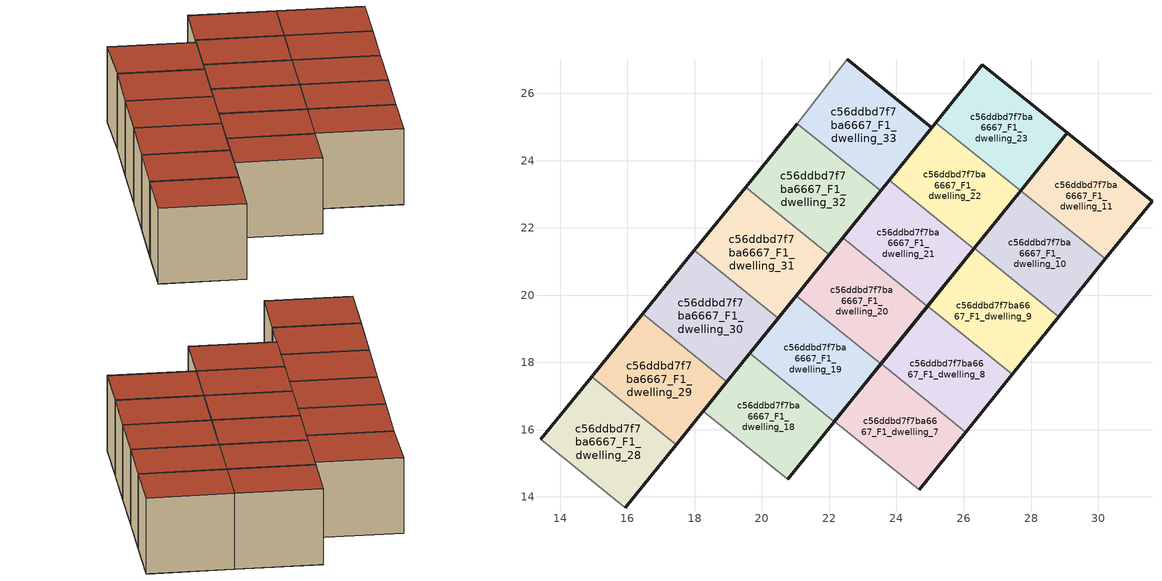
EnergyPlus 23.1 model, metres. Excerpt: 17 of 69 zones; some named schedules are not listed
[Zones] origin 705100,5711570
c56ddbd7f7ba6667_F1_dwelling_10
 floor to c56ddbd7f7ba6667_F0_dwelling_10 (EU_floor_Construction): 28.83,19.36 30.21,21.08 27.69,23.11 26.31,21.39 z3
 wall outside (EU_wall_Construction): 30.21,21.08 28.83,19.36 / 26.31,21.39 27.69,23.11 z3:6
 wall to c56ddbd7f7ba6667_F1_dwelling_11 (EU_wall_Construction): 27.69,23.11 30.21,21.08 z3:6
 wall to c56ddbd7f7ba6667_F1_dwelling_9 (EU_wall_Construction): 28.83,19.36 26.31,21.39 z3:6
 roof outside (EU_roof_Construction): 30.21,21.08 28.83,19.36 26.31,21.39 27.69,23.11 z6
c56ddbd7f7ba6667_F1_dwelling_11
 floor to c56ddbd7f7ba6667_F0_dwelling_11 (EU_floor_Construction): 30.21,21.08 31.6,22.8 29.08,24.82 27.69,23.11 z3
 wall outside (EU_wall_Construction): 27.69,23.11 29.08,24.82 31.6,22.8 30.21,21.08 z3:6
 roof outside (EU_roof_Construction): 31.6,22.8 30.21,21.08 27.69,23.11 29.08,24.82 z6
c56ddbd7f7ba6667_F1_dwelling_18
 floor to c56ddbd7f7ba6667_F0_dwelling_18 (EU_floor_Construction): 20.77,14.52 22.15,16.24 19.64,18.27 18.25,16.55 z3
 wall outside (EU_wall_Construction): 22.15,16.24 20.77,14.52 / 18.25,16.55 19.64,18.27 z3:6
 wall to c56ddbd7f7ba6667_F1_dwelling_19 (EU_wall_Construction): 19.64,18.27 22.15,16.24 z3:6
 wall to c56ddbd7f7ba6667_F1_dwelling_17 (EU_wall_Construction): 20.77,14.52 18.25,16.55 z3:6
 roof outside (EU_roof_Construction): 22.15,16.24 20.77,14.52 18.25,16.55 19.64,18.27 z6
c56ddbd7f7ba6667_F1_dwelling_19
 floor to c56ddbd7f7ba6667_F0_dwelling_19 (EU_floor_Construction): 22.15,16.24 23.54,17.95 21.02,19.98 19.64,18.27 z3
 wall outside (EU_wall_Construction): 23.54,17.95 22.15,16.24 / 19.64,18.27 21.02,19.98 z3:6
 wall to c56ddbd7f7ba6667_F1_dwelling_20 (EU_wall_Construction): 21.02,19.98 23.54,17.95 z3:6
 roof outside (EU_roof_Construction): 23.54,17.95 22.15,16.24 19.64,18.27 21.02,19.98 z6
c56ddbd7f7ba6667_F1_dwelling_20
 floor to c56ddbd7f7ba6667_F0_dwelling_20 (EU_floor_Construction): 23.54,17.95 24.92,19.67 22.4,21.7 21.02,19.98 z3
 wall outside (EU_wall_Construction): 24.92,19.67 23.54,17.95 / 21.02,19.98 22.4,21.7 z3:6
 wall to c56ddbd7f7ba6667_F1_dwelling_21 (EU_wall_Construction): 22.4,21.7 24.92,19.67 z3:6
 roof outside (EU_roof_Construction): 24.92,19.67 23.54,17.95 21.02,19.98 22.4,21.7 z6
c56ddbd7f7ba6667_F1_dwelling_21
 floor to c56ddbd7f7ba6667_F0_dwelling_21 (EU_floor_Construction): 24.92,19.67 26.3,21.39 23.79,23.42 22.4,21.7 z3
 wall outside (EU_wall_Construction): 26.3,21.39 24.92,19.67 / 22.4,21.7 23.79,23.42 z3:6
 wall to c56ddbd7f7ba6667_F1_dwelling_22 (EU_wall_Construction): 23.79,23.42 26.3,21.39 z3:6
 roof outside (EU_roof_Construction): 26.3,21.39 24.92,19.67 22.4,21.7 23.79,23.42 z6
c56ddbd7f7ba6667_F1_dwelling_22
 floor to c56ddbd7f7ba6667_F0_dwelling_22 (EU_floor_Construction): 26.3,21.39 27.69,23.1 25.17,25.13 23.79,23.42 z3
 wall outside (EU_wall_Construction): 27.69,23.1 26.3,21.39 / 23.79,23.42 25.17,25.13 z3:6
 wall to c56ddbd7f7ba6667_F1_dwelling_23 (EU_wall_Construction): 25.17,25.13 27.69,23.1 z3:6
 roof outside (EU_roof_Construction): 27.69,23.1 26.3,21.39 23.79,23.42 25.17,25.13 z6
c56ddbd7f7ba6667_F1_dwelling_23
 floor to c56ddbd7f7ba6667_F0_dwelling_23 (EU_floor_Construction): 27.69,23.1 29.08,24.82 26.55,26.84 25.17,25.13 z3
 wall outside (EU_wall_Construction): 25.17,25.13 26.55,26.84 29.08,24.82 27.69,23.1 z3:6
 roof outside (EU_roof_Construction): 29.08,24.82 27.69,23.1 25.17,25.13 26.55,26.84 z6
c56ddbd7f7ba6667_F1_dwelling_28
 floor to c56ddbd7f7ba6667_F0_dwelling_28 (EU_floor_Construction): 15.94,13.68 17.45,15.55 14.93,17.58 13.42,15.71 z3
 wall outside (EU_wall_Construction): 17.45,15.55 15.94,13.68 / 13.42,15.71 14.93,17.58 z3:6
 wall to c56ddbd7f7ba6667_F1_dwelling_29 (EU_wall_Construction): 14.93,17.58 17.45,15.55 z3:6
 wall to c56ddbd7f7ba6667_F1_dwelling_27 (EU_wall_Construction): 15.94,13.68 13.42,15.71 z3:6
 roof outside (EU_roof_Construction): 17.45,15.55 15.94,13.68 13.42,15.71 14.93,17.58 z6
c56ddbd7f7ba6667_F1_dwelling_29
 floor to c56ddbd7f7ba6667_F0_dwelling_29 (EU_floor_Construction): 17.45,15.55 18.96,17.43 16.45,19.45 14.93,17.58 z3
 wall outside (EU_wall_Construction): 18.96,17.43 17.45,15.55 / 14.93,17.58 16.45,19.45 z3:6
 wall to c56ddbd7f7ba6667_F1_dwelling_30 (EU_wall_Construction): 16.45,19.45 18.96,17.43 z3:6
 roof outside (EU_roof_Construction): 18.96,17.43 17.45,15.55 14.93,17.58 16.45,19.45 z6
c56ddbd7f7ba6667_F1_dwelling_30
 floor to c56ddbd7f7ba6667_F0_dwelling_30 (EU_floor_Construction): 18.96,17.43 20.48,19.32 17.98,21.33 16.45,19.45 z3
 wall outside (EU_wall_Construction): 20.48,19.32 18.96,17.43 / 16.45,19.45 17.98,21.33 z3:6
 wall to c56ddbd7f7ba6667_F1_dwelling_31 (EU_wall_Construction): 17.98,21.33 20.48,19.32 z3:6
 roof outside (EU_roof_Construction): 20.48,19.32 18.96,17.43 16.45,19.45 17.98,21.33 z6
c56ddbd7f7ba6667_F1_dwelling_31
 floor to c56ddbd7f7ba6667_F0_dwelling_31 (EU_floor_Construction): 20.48,19.32 22,21.2 19.51,23.21 17.98,21.33 z3
 wall outside (EU_wall_Construction): 22,21.2 20.48,19.32 / 17.98,21.33 19.51,23.21 z3:6
 wall to c56ddbd7f7ba6667_F1_dwelling_32 (EU_wall_Construction): 19.51,23.21 22,21.2 z3:6
 roof outside (EU_roof_Construction): 22,21.2 20.48,19.32 17.98,21.33 19.51,23.21 z6
c56ddbd7f7ba6667_F1_dwelling_32
 floor to c56ddbd7f7ba6667_F0_dwelling_32 (EU_floor_Construction): 22,21.2 23.53,23.1 21.05,25.1 19.51,23.21 z3
 wall outside (EU_wall_Construction): 23.53,23.1 22,21.2 / 19.51,23.21 21.05,25.1 z3:6
 wall to c56ddbd7f7ba6667_F1_dwelling_33 (EU_wall_Construction): 21.05,25.1 23.53,23.1 z3:6
 roof outside (EU_roof_Construction): 23.53,23.1 22,21.2 19.51,23.21 21.05,25.1 z6
c56ddbd7f7ba6667_F1_dwelling_33
 floor to c56ddbd7f7ba6667_F0_dwelling_33 (EU_floor_Construction): 23.53,23.1 25.05,24.98 22.54,27.01 21.05,25.1 z3
 wall outside (EU_wall_Construction): 22.54,27.01 25.05,24.98 23.53,23.1 z3:6
 wall adiabatic (EU_wall_Construction): 21.05,25.1 22.54,27.01 z3:6
 roof outside (EU_roof_Construction): 25.05,24.98 23.53,23.1 21.05,25.1 22.54,27.01 z6
c56ddbd7f7ba6667_F1_dwelling_7
 floor to c56ddbd7f7ba6667_F0_dwelling_7 (EU_floor_Construction): 24.67,14.21 26.06,15.93 23.54,17.96 22.16,16.24 z3
 wall outside (EU_wall_Construction): 26.06,15.93 24.67,14.21 / 22.16,16.24 23.54,17.96 z3:6
 wall to c56ddbd7f7ba6667_F1_dwelling_8 (EU_wall_Construction): 23.54,17.96 26.06,15.93 z3:6
 wall to c56ddbd7f7ba6667_F1_dwelling_6 (EU_wall_Construction): 24.67,14.21 22.16,16.24 z3:6
 roof outside (EU_roof_Construction): 26.06,15.93 24.67,14.21 22.16,16.24 23.54,17.96 z6
c56ddbd7f7ba6667_F1_dwelling_8
 floor to c56ddbd7f7ba6667_F0_dwelling_8 (EU_floor_Construction): 26.06,15.93 27.44,17.65 24.93,19.68 23.54,17.96 z3
 wall outside (EU_wall_Construction): 27.44,17.65 26.06,15.93 / 23.54,17.96 24.93,19.68 z3:6
 wall to c56ddbd7f7ba6667_F1_dwelling_9 (EU_wall_Construction): 24.93,19.68 27.44,17.65 z3:6
 roof outside (EU_roof_Construction): 27.44,17.65 26.06,15.93 23.54,17.96 24.93,19.68 z6
c56ddbd7f7ba6667_F1_dwelling_9
 floor to c56ddbd7f7ba6667_F0_dwelling_9 (EU_floor_Construction): 27.44,17.65 28.83,19.36 26.31,21.39 24.93,19.68 z3
 wall outside (EU_wall_Construction): 28.83,19.36 27.44,17.65 / 24.93,19.68 26.31,21.39 z3:6
 roof outside (EU_roof_Construction): 28.83,19.36 27.44,17.65 24.93,19.68 26.31,21.39 z6
[Building]
EU S2 Campaign: North Axis=0; Terrain=City; Solar Distribution=FullExterior
[Site:Location]
London: Latitude=51.5; Longitude=-0.5; Time Zone=0; Elevation=25
[SizingPeriod:WeatherFileDays]
AnnualSizingPeriod: Begin Month=1; Begin Day of Month=1; End Month=12; End Day of Month=31; Day of Week for Start Day=Monday; Use Weather File Daylight Saving Period=No; Use Weather File Rain and Snow Indicators=No
[MATERIAL]
EU_InternalMass_Material: Roughness=MediumRough; Thickness=0.1; Conductivity=1; Density=1800; Specific Heat=900; Thermal Absorptance=0.9; Solar Absorptance=0.7; Visible Absorptance=0.7
[MATERIAL:NOMASS] Roughness=MediumRough; Thermal Absorptance=0.9; Solar Absorptance=0.7; Visible Absorptance=0.7
Name | Thermal Resistance
EU_wall_NoMass | 0.635353
EU_roof_NoMass | 0.675062
EU_floor_NoMass | 1.96382
[CONSTRUCTION]
EU_wall_Construction: EU_wall_NoMass
EU_roof_Construction: EU_roof_NoMass
EU_floor_Construction: EU_floor_NoMass
EU_InternalMass_Construction: EU_InternalMass_Material
[ZONE] Type=1; Multiplier=1; Ceiling Height=autocalculate; Floor Area=autocalculate; Part of Total Floor Area=Yes
Name | Volume
c56ddbd7f7ba6667_F1_dwelling_10 | 21.3933
c56ddbd7f7ba6667_F1_dwelling_11 | 21.3787
c56ddbd7f7ba6667_F1_dwelling_18; c56ddbd7f7ba6667_F1_dwelling_7 | 21.3882
c56ddbd7f7ba6667_F1_dwelling_19 | 21.3831
c56ddbd7f7ba6667_F1_dwelling_20 | 21.3875
c56ddbd7f7ba6667_F1_dwelling_21 | 21.3816
c56ddbd7f7ba6667_F1_dwelling_22; c56ddbd7f7ba6667_F1_dwelling_8 | 21.3889
c56ddbd7f7ba6667_F1_dwelling_23 | 21.3779
c56ddbd7f7ba6667_F1_dwelling_28 | 23.3386
c56ddbd7f7ba6667_F1_dwelling_29 | 23.3225
c56ddbd7f7ba6667_F1_dwelling_30 | 23.3394
c56ddbd7f7ba6667_F1_dwelling_31 | 23.3269
c56ddbd7f7ba6667_F1_dwelling_32 | 23.3335
c56ddbd7f7ba6667_F1_dwelling_33 | 23.3298
c56ddbd7f7ba6667_F1_dwelling_9 | 21.3867
[INTERNALMASS] Construction=EU_InternalMass_Construction
Name | Zone or ZoneList | Surface Area
c56ddbd7f7ba6667_F1_dwelling_7_EU_InternalMass | c56ddbd7f7ba6667_F1_dwelling_7 | 7.77575
c56ddbd7f7ba6667_F1_dwelling_8_EU_InternalMass | c56ddbd7f7ba6667_F1_dwelling_8 | 7.77771
c56ddbd7f7ba6667_F1_dwelling_9_EU_InternalMass | c56ddbd7f7ba6667_F1_dwelling_9 | 7.7772
c56ddbd7f7ba6667_F1_dwelling_10_EU_InternalMass | c56ddbd7f7ba6667_F1_dwelling_10 | 7.77692
c56ddbd7f7ba6667_F1_dwelling_11_EU_InternalMass | c56ddbd7f7ba6667_F1_dwelling_11 | 7.77439
c56ddbd7f7ba6667_F1_dwelling_18_EU_InternalMass | c56ddbd7f7ba6667_F1_dwelling_18 | 7.77575
c56ddbd7f7ba6667_F1_dwelling_19_EU_InternalMass | c56ddbd7f7ba6667_F1_dwelling_19 | 7.77525
c56ddbd7f7ba6667_F1_dwelling_20_EU_InternalMass | c56ddbd7f7ba6667_F1_dwelling_20 | 7.77778
c56ddbd7f7ba6667_F1_dwelling_21_EU_InternalMass | c56ddbd7f7ba6667_F1_dwelling_21 | 7.77483
c56ddbd7f7ba6667_F1_dwelling_22_EU_InternalMass | c56ddbd7f7ba6667_F1_dwelling_22 | 7.12738
c56ddbd7f7ba6667_F1_dwelling_23_EU_InternalMass | c56ddbd7f7ba6667_F1_dwelling_23 | 7.13047
c56ddbd7f7ba6667_F1_dwelling_28_EU_InternalMass | c56ddbd7f7ba6667_F1_dwelling_28 | 7.12939
c56ddbd7f7ba6667_F1_dwelling_29_EU_InternalMass | c56ddbd7f7ba6667_F1_dwelling_29 | 7.129
c56ddbd7f7ba6667_F1_dwelling_30_EU_InternalMass | c56ddbd7f7ba6667_F1_dwelling_30 | 7.12898
c56ddbd7f7ba6667_F1_dwelling_31_EU_InternalMass | c56ddbd7f7ba6667_F1_dwelling_31 | 7.13055
c56ddbd7f7ba6667_F1_dwelling_32_EU_InternalMass | c56ddbd7f7ba6667_F1_dwelling_32 | 7.12897
c56ddbd7f7ba6667_F1_dwelling_33_EU_InternalMass | c56ddbd7f7ba6667_F1_dwelling_33 | 7.12737
[OTHEREQUIPMENT] Fuel Type=Electricity; Design Level Calculation Method=Watts/Area; Power per Zone Floor Area=1; Fraction Latent=0; Fraction Radiant=0; Fraction Lost=0; Carbon Dioxide Generation Rate=0; EndUse Subcategory=EU_Step8_InternalGains
Name | Zone or ZoneList or Space or SpaceList | Schedule
EU_Step8_InternalGain_c56ddbd7f7ba6667_F1_dwelling_7_f000 | c56ddbd7f7ba6667_F1_dwelling_7 | EU_Step8_GainSchedule_c56ddbd7f7ba6667_F1_dwelling_7_f000
EU_Step8_InternalGain_c56ddbd7f7ba6667_F1_dwelling_8_f000 | c56ddbd7f7ba6667_F1_dwelling_8 | EU_Step8_GainSchedule_c56ddbd7f7ba6667_F1_dwelling_8_f000
EU_Step8_InternalGain_c56ddbd7f7ba6667_F1_dwelling_9_f000 | c56ddbd7f7ba6667_F1_dwelling_9 | EU_Step8_GainSchedule_c56ddbd7f7ba6667_F1_dwelling_9_f000
EU_Step8_InternalGain_c56ddbd7f7ba6667_F1_dwelling_10_f000 | c56ddbd7f7ba6667_F1_dwelling_10 | EU_Step8_GainSchedule_c56ddbd7f7ba6667_F1_dwelling_10_f000
EU_Step8_InternalGain_c56ddbd7f7ba6667_F1_dwelling_11_f000 | c56ddbd7f7ba6667_F1_dwelling_11 | EU_Step8_GainSchedule_c56ddbd7f7ba6667_F1_dwelling_11_f000
EU_Step8_InternalGain_c56ddbd7f7ba6667_F1_dwelling_18_f000 | c56ddbd7f7ba6667_F1_dwelling_18 | EU_Step8_GainSchedule_c56ddbd7f7ba6667_F1_dwelling_18_f000
EU_Step8_InternalGain_c56ddbd7f7ba6667_F1_dwelling_19_f000 | c56ddbd7f7ba6667_F1_dwelling_19 | EU_Step8_GainSchedule_c56ddbd7f7ba6667_F1_dwelling_19_f000
EU_Step8_InternalGain_c56ddbd7f7ba6667_F1_dwelling_20_f000 | c56ddbd7f7ba6667_F1_dwelling_20 | EU_Step8_GainSchedule_c56ddbd7f7ba6667_F1_dwelling_20_f000
EU_Step8_InternalGain_c56ddbd7f7ba6667_F1_dwelling_21_f000 | c56ddbd7f7ba6667_F1_dwelling_21 | EU_Step8_GainSchedule_c56ddbd7f7ba6667_F1_dwelling_21_f000
EU_Step8_InternalGain_c56ddbd7f7ba6667_F1_dwelling_22_f000 | c56ddbd7f7ba6667_F1_dwelling_22 | EU_Step8_GainSchedule_c56ddbd7f7ba6667_F1_dwelling_22_f000
EU_Step8_InternalGain_c56ddbd7f7ba6667_F1_dwelling_23_f000 | c56ddbd7f7ba6667_F1_dwelling_23 | EU_Step8_GainSchedule_c56ddbd7f7ba6667_F1_dwelling_23_f000
EU_Step8_InternalGain_c56ddbd7f7ba6667_F1_dwelling_28_f000 | c56ddbd7f7ba6667_F1_dwelling_28 | EU_Step8_GainSchedule_c56ddbd7f7ba6667_F1_dwelling_28_f000
EU_Step8_InternalGain_c56ddbd7f7ba6667_F1_dwelling_29_f000 | c56ddbd7f7ba6667_F1_dwelling_29 | EU_Step8_GainSchedule_c56ddbd7f7ba6667_F1_dwelling_29_f000
EU_Step8_InternalGain_c56ddbd7f7ba6667_F1_dwelling_30_f000 | c56ddbd7f7ba6667_F1_dwelling_30 | EU_Step8_GainSchedule_c56ddbd7f7ba6667_F1_dwelling_30_f000
EU_Step8_InternalGain_c56ddbd7f7ba6667_F1_dwelling_31_f000 | c56ddbd7f7ba6667_F1_dwelling_31 | EU_Step8_GainSchedule_c56ddbd7f7ba6667_F1_dwelling_31_f000
EU_Step8_InternalGain_c56ddbd7f7ba6667_F1_dwelling_32_f000 | c56ddbd7f7ba6667_F1_dwelling_32 | EU_Step8_GainSchedule_c56ddbd7f7ba6667_F1_dwelling_32_f000
EU_Step8_InternalGain_c56ddbd7f7ba6667_F1_dwelling_33_f000 | c56ddbd7f7ba6667_F1_dwelling_33 | EU_Step8_GainSchedule_c56ddbd7f7ba6667_F1_dwelling_33_f000
[ZONEVENTILATION:DESIGNFLOWRATE] Schedule=EU_AlwaysOn; Design Flow Rate Calculation Method=AirChanges/Hour; Air Changes per Hour=0.555504; Ventilation Type=Natural; Fan Pressure Rise=0; Fan Total Efficiency=1; Constant Term Coefficient=1; Temperature Term Coefficient=0; Velocity Term Coefficient=0; Velocity Squared Term Coefficient=0; Minimum Indoor Temperature=-100; Maximum Indoor Temperature=100; Delta Temperature=-100; Minimum Outdoor Temperature=-100; Maximum Outdoor Temperature=100; Maximum Wind Speed=40
Name | Zone or ZoneList or Space or SpaceList
EU_ConstantAir_c56ddbd7f7ba6667_F1_dwelling_7 | c56ddbd7f7ba6667_F1_dwelling_7
EU_ConstantAir_c56ddbd7f7ba6667_F1_dwelling_8 | c56ddbd7f7ba6667_F1_dwelling_8
EU_ConstantAir_c56ddbd7f7ba6667_F1_dwelling_9 | c56ddbd7f7ba6667_F1_dwelling_9
EU_ConstantAir_c56ddbd7f7ba6667_F1_dwelling_10 | c56ddbd7f7ba6667_F1_dwelling_10
EU_ConstantAir_c56ddbd7f7ba6667_F1_dwelling_11 | c56ddbd7f7ba6667_F1_dwelling_11
EU_ConstantAir_c56ddbd7f7ba6667_F1_dwelling_18 | c56ddbd7f7ba6667_F1_dwelling_18
EU_ConstantAir_c56ddbd7f7ba6667_F1_dwelling_19 | c56ddbd7f7ba6667_F1_dwelling_19
EU_ConstantAir_c56ddbd7f7ba6667_F1_dwelling_20 | c56ddbd7f7ba6667_F1_dwelling_20
EU_ConstantAir_c56ddbd7f7ba6667_F1_dwelling_21 | c56ddbd7f7ba6667_F1_dwelling_21
EU_ConstantAir_c56ddbd7f7ba6667_F1_dwelling_22 | c56ddbd7f7ba6667_F1_dwelling_22
EU_ConstantAir_c56ddbd7f7ba6667_F1_dwelling_23 | c56ddbd7f7ba6667_F1_dwelling_23
EU_ConstantAir_c56ddbd7f7ba6667_F1_dwelling_28 | c56ddbd7f7ba6667_F1_dwelling_28
EU_ConstantAir_c56ddbd7f7ba6667_F1_dwelling_29 | c56ddbd7f7ba6667_F1_dwelling_29
EU_ConstantAir_c56ddbd7f7ba6667_F1_dwelling_30 | c56ddbd7f7ba6667_F1_dwelling_30
EU_ConstantAir_c56ddbd7f7ba6667_F1_dwelling_31 | c56ddbd7f7ba6667_F1_dwelling_31
EU_ConstantAir_c56ddbd7f7ba6667_F1_dwelling_32 | c56ddbd7f7ba6667_F1_dwelling_32
EU_ConstantAir_c56ddbd7f7ba6667_F1_dwelling_33 | c56ddbd7f7ba6667_F1_dwelling_33
[HVACTEMPLATE:ZONE:IDEALLOADSAIRSYSTEM] System Availability Schedule=EU_AlwaysOn; Maximum Heating Supply Air Temperature=50; Minimum Cooling Supply Air Temperature=13; Maximum Heating Supply Air Humidity Ratio=0.0156; Minimum Cooling Supply Air Humidity Ratio=0.0077; Heating Limit=NoLimit; Cooling Limit=NoLimit; Heating Availability Schedule=EU_AlwaysOn; Cooling Availability Schedule=EU_CoolingOff; Dehumidification Control Type=ConstantSensibleHeatRatio; Cooling Sensible Heat Ratio=0.7; Dehumidification Setpoint=60; Humidification Control Type=None; Humidification Setpoint=30; Outdoor Air Method=None; Outdoor Air Flow Rate per Person=0.00944; Outdoor Air Flow Rate per Zone Floor Area=0; Outdoor Air Flow Rate per Zone=0; Demand Controlled Ventilation Type=None; Outdoor Air Economizer Type=NoEconomizer; Heat Recovery Type=None; Sensible Heat Recovery Effectiveness=0.7; Latent Heat Recovery Effectiveness=0.65
Name | Template Thermostat
c56ddbd7f7ba6667_F1_dwelling_7 | EU_HeatOnly_c56ddbd7f7ba6667_F1_dwelling_7
c56ddbd7f7ba6667_F1_dwelling_8 | EU_HeatOnly_c56ddbd7f7ba6667_F1_dwelling_8
c56ddbd7f7ba6667_F1_dwelling_9 | EU_HeatOnly_c56ddbd7f7ba6667_F1_dwelling_9
c56ddbd7f7ba6667_F1_dwelling_10 | EU_HeatOnly_c56ddbd7f7ba6667_F1_dwelling_10
c56ddbd7f7ba6667_F1_dwelling_11 | EU_HeatOnly_c56ddbd7f7ba6667_F1_dwelling_11
c56ddbd7f7ba6667_F1_dwelling_18 | EU_HeatOnly_c56ddbd7f7ba6667_F1_dwelling_18
c56ddbd7f7ba6667_F1_dwelling_19 | EU_HeatOnly_c56ddbd7f7ba6667_F1_dwelling_19
c56ddbd7f7ba6667_F1_dwelling_20 | EU_HeatOnly_c56ddbd7f7ba6667_F1_dwelling_20
c56ddbd7f7ba6667_F1_dwelling_21 | EU_HeatOnly_c56ddbd7f7ba6667_F1_dwelling_21
c56ddbd7f7ba6667_F1_dwelling_22 | EU_HeatOnly_c56ddbd7f7ba6667_F1_dwelling_22
c56ddbd7f7ba6667_F1_dwelling_23 | EU_HeatOnly_c56ddbd7f7ba6667_F1_dwelling_23
c56ddbd7f7ba6667_F1_dwelling_28 | EU_HeatOnly_c56ddbd7f7ba6667_F1_dwelling_28
c56ddbd7f7ba6667_F1_dwelling_29 | EU_HeatOnly_c56ddbd7f7ba6667_F1_dwelling_29
c56ddbd7f7ba6667_F1_dwelling_30 | EU_HeatOnly_c56ddbd7f7ba6667_F1_dwelling_30
c56ddbd7f7ba6667_F1_dwelling_31 | EU_HeatOnly_c56ddbd7f7ba6667_F1_dwelling_31
c56ddbd7f7ba6667_F1_dwelling_32 | EU_HeatOnly_c56ddbd7f7ba6667_F1_dwelling_32
c56ddbd7f7ba6667_F1_dwelling_33 | EU_HeatOnly_c56ddbd7f7ba6667_F1_dwelling_33
[SIZING:ZONE] Zone Cooling Design Supply Air Temperature Input Method=SupplyAirTemperature; Zone Cooling Design Supply Air Temperature=13; Zone Heating Design Supply Air Temperature Input Method=SupplyAirTemperature; Zone Heating Design Supply Air Temperature=50; Zone Cooling Design Supply Air Humidity Ratio=0.008; Zone Heating Design Supply Air Humidity Ratio=0.008; Cooling Design Air Flow Method=DesignDay; Cooling Design Air Flow Rate=0; Cooling Minimum Air Flow per Zone Floor Area=0.000762; Cooling Minimum Air Flow=0; Cooling Minimum Air Flow Fraction=0.2; Heating Design Air Flow Method=DesignDay; Heating Design Air Flow Rate=0; Heating Maximum Air Flow per Zone Floor Area=0.002032; Heating Maximum Air Flow=0.141576; Heating Maximum Air Flow Fraction=0.3; Account for Dedicated Outdoor Air System=No; Dedicated Outdoor Air System Control Strategy=NeutralSupplyAir; Dedicated Outdoor Air Low Setpoint Temperature for Design=autosize; Dedicated Outdoor Air High Setpoint Temperature for Design=autosize; Zone Load Sizing Method=Sensible Load Only No Latent Load; Zone Latent Cooling Design Supply Air Humidity Ratio Input Method=HumidityRatioDifference; Zone Cooling Design Supply Air Humidity Ratio Difference=0.005; Zone Latent Heating Design Supply Air Humidity Ratio Input Method=HumidityRatioDifference; Zone Humidification Design Supply Air Humidity Ratio Difference=0.005
c56ddbd7f7ba6667_F1_dwelling_7; c56ddbd7f7ba6667_F1_dwelling_8; c56ddbd7f7ba6667_F1_dwelling_9; c56ddbd7f7ba6667_F1_dwelling_10; c56ddbd7f7ba6667_F1_dwelling_11; c56ddbd7f7ba6667_F1_dwelling_18; c56ddbd7f7ba6667_F1_dwelling_19; c56ddbd7f7ba6667_F1_dwelling_20; c56ddbd7f7ba6667_F1_dwelling_21; c56ddbd7f7ba6667_F1_dwelling_22; c56ddbd7f7ba6667_F1_dwelling_23; c56ddbd7f7ba6667_F1_dwelling_28; c56ddbd7f7ba6667_F1_dwelling_29; c56ddbd7f7ba6667_F1_dwelling_30; c56ddbd7f7ba6667_F1_dwelling_31; c56ddbd7f7ba6667_F1_dwelling_32; c56ddbd7f7ba6667_F1_dwelling_33
